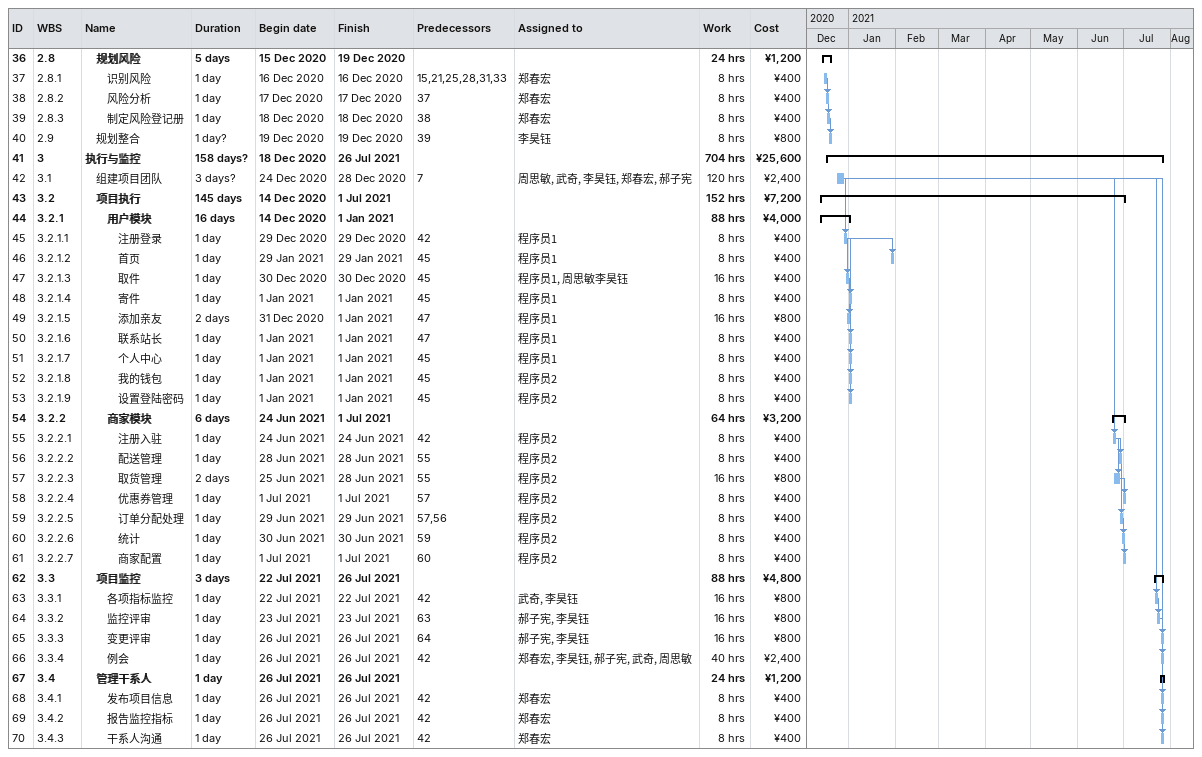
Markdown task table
| ID | WBS | Task | Duration | Start | Finish | Predecessors | Resources | Work (h) | Cost (¥) |
|---|---|---|---|---|---|---|---|---|---|
| 36 | 2.8 | **规划风险** | 5d | 2020-12-15 | 2020-12-19 |  |  | 24 | 1200 |
| 37 | 2.8.1 | 识别风险 | 1d | 2020-12-16 | 2020-12-16 | 15, 21, 25, 28, 31, 33 | 郑春宏 | 8 | 400 |
| 38 | 2.8.2 | 风险分析 | 1d | 2020-12-17 | 2020-12-17 | 37 | 郑春宏 | 8 | 400 |
| 39 | 2.8.3 | 制定风险登记册 | 1d | 2020-12-18 | 2020-12-18 | 38 | 郑春宏 | 8 | 400 |
| 40 | 2.9 | 规划整合 | 1d? | 2020-12-19 | 2020-12-19 | 39 | 李昊钰 | 8 | 800 |
| 41 | 3 | **执行与监控** | 158d? | 2020-12-18 | 2021-07-26 |  |  | 704 | 25600 |
| 42 | 3.1 | 组建项目团队 | 3d? | 2020-12-24 | 2020-12-28 | 7 | 周思敏, 武奇, 李昊钰, 郑春宏, 郝子宪 | 120 | 2400 |
| 43 | 3.2 | **项目执行** | 145d | 2020-12-14 | 2021-07-01 |  |  | 152 | 7200 |
| 44 | 3.2.1 | **用户模块** | 16d | 2020-12-14 | 2021-01-01 |  |  | 88 | 4000 |
| 45 | 3.2.1.1 | 注册登录 | 1d | 2020-12-29 | 2020-12-29 | 42 | 程序员1 | 8 | 400 |
| 46 | 3.2.1.2 | 首页 | 1d | 2021-01-29 | 2021-01-29 | 45 | 程序员1 | 8 | 400 |
| 47 | 3.2.1.3 | 取件 | 1d | 2020-12-30 | 2020-12-30 | 45 | 程序员1, 周思敏李昊钰 | 16 | 400 |
| 48 | 3.2.1.4 | 寄件 | 1d | 2021-01-01 | 2021-01-01 | 45 | 程序员1 | 8 | 400 |
| 49 | 3.2.1.5 | 添加亲友 | 2d | 2020-12-31 | 2021-01-01 | 47 | 程序员1 | 16 | 800 |
| 50 | 3.2.1.6 | 联系站长 | 1d | 2021-01-01 | 2021-01-01 | 47 | 程序员1 | 8 | 400 |
| 51 | 3.2.1.7 | 个人中心 | 1d | 2021-01-01 | 2021-01-01 | 45 | 程序员1 | 8 | 400 |
| 52 | 3.2.1.8 | 我的钱包 | 1d | 2021-01-01 | 2021-01-01 | 45 | 程序员2 | 8 | 400 |
| 53 | 3.2.1.9 | 设置登陆密码 | 1d | 2021-01-01 | 2021-01-01 | 45 | 程序员2 | 8 | 400 |
| 54 | 3.2.2 | **商家模块** | 6d | 2021-06-24 | 2021-07-01 |  |  | 64 | 3200 |
| 55 | 3.2.2.1 | 注册入驻 | 1d | 2021-06-24 | 2021-06-24 | 42 | 程序员2 | 8 | 400 |
| 56 | 3.2.2.2 | 配送管理 | 1d | 2021-06-28 | 2021-06-28 | 55 | 程序员2 | 8 | 400 |
| 57 | 3.2.2.3 | 取货管理 | 2d | 2021-06-25 | 2021-06-28 | 55 | 程序员2 | 16 | 800 |
| 58 | 3.2.2.4 | 优惠券管理 | 1d | 2021-07-01 | 2021-07-01 | 57 | 程序员2 | 8 | 400 |
| 59 | 3.2.2.5 | 订单分配处理 | 1d | 2021-06-29 | 2021-06-29 | 57, 56 | 程序员2 | 8 | 400 |
| 60 | 3.2.2.6 | 统计 | 1d | 2021-06-30 | 2021-06-30 | 59 | 程序员2 | 8 | 400 |
| 61 | 3.2.2.7 | 商家配置 | 1d | 2021-07-01 | 2021-07-01 | 60 | 程序员2 | 8 | 400 |
| 62 | 3.3 | **项目监控** | 3d | 2021-07-22 | 2021-07-26 |  |  | 88 | 4800 |
| 63 | 3.3.1 | 各项指标监控 | 1d | 2021-07-22 | 2021-07-22 | 42 | 武奇, 李昊钰 | 16 | 800 |
| 64 | 3.3.2 | 监控评审 | 1d | 2021-07-23 | 2021-07-23 | 63 | 郝子宪, 李昊钰 | 16 | 800 |
| 65 | 3.3.3 | 变更评审 | 1d | 2021-07-26 | 2021-07-26 | 64 | 郝子宪, 李昊钰 | 16 | 800 |
| 66 | 3.3.4 | 例会 | 1d | 2021-07-26 | 2021-07-26 | 42 | 郑春宏, 李昊钰, 郝子宪, 武奇, 周思敏 | 40 | 2400 |
| 67 | 3.4 | **管理干系人** | 1d | 2021-07-26 | 2021-07-26 |  |  | 24 | 1200 |
| 68 | 3.4.1 | 发布项目信息 | 1d | 2021-07-26 | 2021-07-26 | 42 | 郑春宏 | 8 | 400 |
| 69 | 3.4.2 | 报告监控指标 | 1d | 2021-07-26 | 2021-07-26 | 42 | 郑春宏 | 8 | 400 |
| 70 | 3.4.3 | 干系人沟通 | 1d | 2021-07-26 | 2021-07-26 | 42 | 郑春宏 | 8 | 400 |
